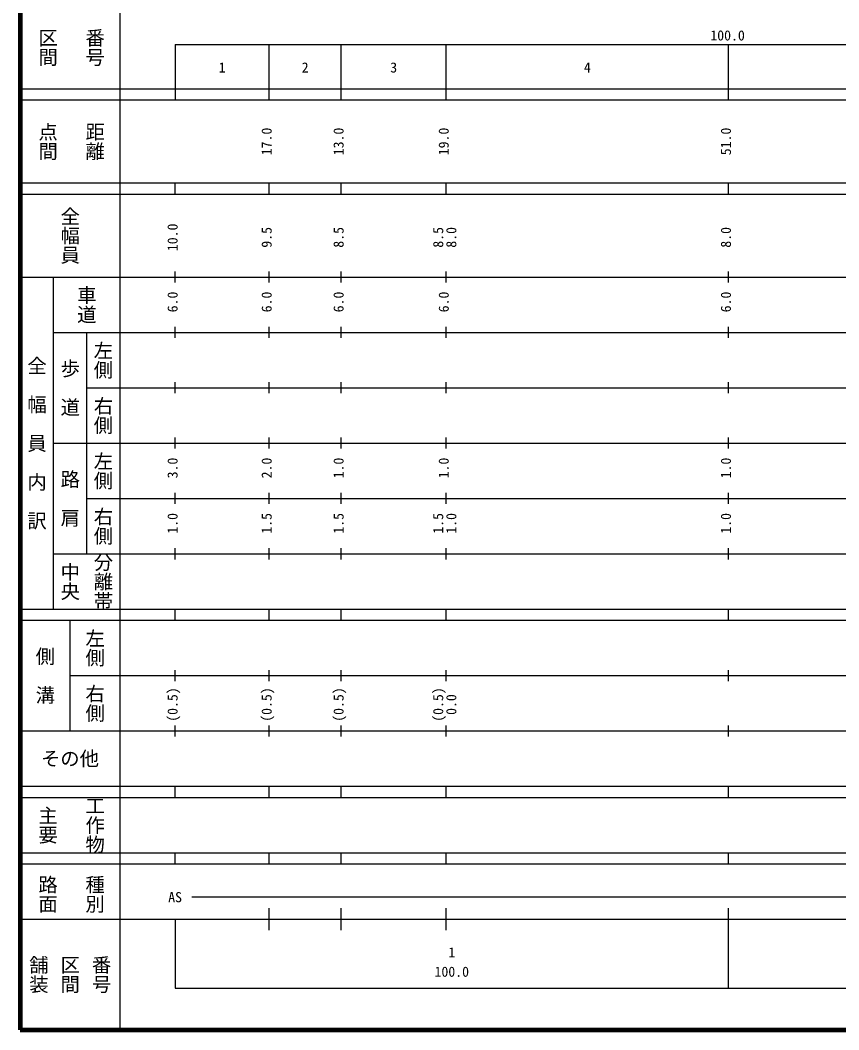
# Model space of a CAD drawing. Units: millimetres at full size, sheet at 1:1000; details may follow other scales. Extents: x 40000 to 680000, y 20000 to 380000.
# Drawn here: x 40000 to 187948, y 20000 to 202409 of the extents above; entities that cross this region are included whole.
import ezdxf
from ezdxf.enums import TextEntityAlignment as Align

# ---------------------------------------------------------------- set-up
doc = ezdxf.new("R2010")
doc.units = ezdxf.units.MM
doc.header["$LTSCALE"] = 1000
doc.layers.add('M-TTL', color=2, linetype='Continuous', lineweight=140)
doc.layers.add('M-TTL-BAND', color=7, linetype='Continuous', lineweight=25)
doc.styles.add('@ＭＳ ゴシック', font='')
doc.styles.add('ＭＳ ゴシック', font='')
doc.styles.get('@ＭＳ ゴシック').set_extended_font_data('@MS Gothic')
doc.styles.get('ＭＳ ゴシック').set_extended_font_data('MS Gothic')

msp = doc.modelspace()

# ---------------------------------------------------------------- linework, layer by layer
at = {"layer": 'M-TTL'}
for p, q in [((40000, 380000), (40000, 20000)), ((40000, 20000), (680000, 20000))]:
    msp.add_line(p, q, dxfattribs=at)
at = {"layer": 'M-TTL-BAND'}
for p, q in [((58000, 370000), (58000, 20000)), ((68000, 198000), (579000, 198000)), ((68000, 198000), (68000, 188000)), ((85000, 188000), (85000, 198000)), ((98000, 188000), (98000, 198000)), ((117000, 188000), (117000, 198000)), ((168000, 188000), (168000, 198000)), ((40000, 190000), (579000, 190000)), ((40000, 188000), (579000, 188000)), ((40000, 173000), (579000, 173000)), ((68000, 171000), (68000, 173000)), ((85000, 171000), (85000, 173000)), ((98000, 171000), (98000, 173000)), ((117000, 171000), (117000, 173000)), ((168000, 171000), (168000, 173000)), ((40000, 171000), (579000, 171000)), ((68000, 155000), (68000, 157000)), ((85000, 155000), (85000, 157000)), ((98000, 155000), (98000, 157000)), ((117000, 155000), (117000, 157000)), ((168000, 155000), (168000, 157000)), ((40000, 156000), (579000, 156000)), ((46000, 96000), (46000, 156000)), ((46000, 146000), (579000, 146000)), ((52000, 146000), (52000, 106000)), ((68000, 145000), (68000, 147000)), ((85000, 145000), (85000, 147000)), ((98000, 145000), (98000, 147000)), ((117000, 145000), (117000, 147000)), ((168000, 145000), (168000, 147000)), ((68000, 135000), (68000, 137000)), ((85000, 135000), (85000, 137000)), ((98000, 135000), (98000, 137000)), ((117000, 135000), (117000, 137000)), ((168000, 135000), (168000, 137000)), ((52000, 136000), (579000, 136000)), ((46000, 126000), (579000, 126000)), ((68000, 125000), (68000, 127000)), ((85000, 125000), (85000, 127000)), ((98000, 125000), (98000, 127000)), ((117000, 125000), (117000, 127000)), ((168000, 125000), (168000, 127000)), ((68000, 115000), (68000, 117000)), ((85000, 115000), (85000, 117000)), ((98000, 115000), (98000, 117000)), ((117000, 115000), (117000, 117000)), ((168000, 115000), (168000, 117000)), ((52000, 116000), (579000, 116000)), ((46000, 106000), (579000, 106000)), ((68000, 105000), (68000, 107000)), ((85000, 105000), (85000, 107000)), ((98000, 105000), (98000, 107000)), ((117000, 105000), (117000, 107000)), ((168000, 105000), (168000, 107000)), ((40000, 96000), (579000, 96000)), ((68000, 94000), (68000, 96000)), ((85000, 94000), (85000, 96000)), ((98000, 94000), (98000, 96000)), ((117000, 94000), (117000, 96000)), ((168000, 94000), (168000, 96000)), ((40000, 94000), (579000, 94000)), ((49000, 94000), (49000, 74000)), ((49000, 84000), (579000, 84000)), ((68000, 83000), (68000, 85000)), ((85000, 83000), (85000, 85000)), ((98000, 83000), (98000, 85000)), ((117000, 83000), (117000, 85000)), ((168000, 83000), (168000, 85000)), ((68000, 73000), (68000, 75000)), ((85000, 73000), (85000, 75000)), ((98000, 73000), (98000, 75000)), ((117000, 73000), (117000, 75000)), ((168000, 73000), (168000, 75000)), ((40000, 74000), (579000, 74000)), ((40000, 64000), (579000, 64000)), ((68000, 62000), (68000, 64000)), ((85000, 62000), (85000, 64000)), ((98000, 62000), (98000, 64000)), ((117000, 62000), (117000, 64000)), ((168000, 62000), (168000, 64000)), ((40000, 62000), (579000, 62000)), ((40000, 52000), (579000, 52000)), ((68000, 50000), (68000, 52000)), ((85000, 50000), (85000, 52000)), ((98000, 50000), (98000, 52000)), ((117000, 50000), (117000, 52000)), ((168000, 50000), (168000, 52000)), ((40000, 50000), (579000, 50000)), ((71000, 44000), (447000, 44000)), ((85000, 38000), (85000, 42000)), ((98000, 38000), (98000, 42000)), ((117000, 38000), (117000, 42000)), ((168000, 27500), (168000, 42000)), ((40000, 40000), (579000, 40000)), ((68000, 40000), (68000, 27500)), ((68000, 27500), (579000, 27500))]:
    msp.add_line(p, q, dxfattribs=at)

# ---------------------------------------------------------------- texts
at = {"layer": 'M-TTL-BAND', "style": '@ＭＳ ゴシック'}
for s, p in [('番号', (53500, 197500)), ('区間', (45000, 197500)), ('点間', (45000, 180500)), ('距離', (53500, 180500)), ('全幅員', (49000, 163500)), ('車道', (52000, 151000)), ('左側', (55000, 141000)), ('全\u3000幅\u3000員\u3000内\u3000訳', (43000, 126000)), ('歩\u3000道', (49000, 136000)), ('右側', (55000, 131000)), ('左側', (55000, 121000)), ('路\u3000肩', (49000, 116000)), ('右側', (55000, 111000)), ('分離帯', (55000, 101000)), ('中央', (49000, 101000)), ('左側', (53500, 89000)), ('側\u3000溝', (44500, 84000)), ('右側', (53500, 79000)), ('主要', (45000, 57000)), ('工作物', (53500, 57000)), ('路面', (45000, 44500)), ('種別', (53500, 44500)), ('舗装', (43333, 30000)), ('区間', (49000, 30000)), ('番号', (54667, 30000))]:
    msp.add_text(s, height=2566, rotation=270, dxfattribs=at).set_placement(p, align=Align.MIDDLE_CENTER)
at = {"layer": 'M-TTL-BAND', "style": 'ＭＳ ゴシック'}
for s, p in [('100.0', (167844, 198195)), ('1', (76500, 192405)), ('2', (91500, 192405)), ('3', (107500, 192405)), ('4', (142500, 192405)), ('AS', (68000, 42500)), ('1', (118000, 32523)), ('100.0', (118000, 29033))]:
    msp.add_text(s, height=1833, dxfattribs=at).set_placement(p, align=Align.BOTTOM_CENTER)
for s, p in [('17.0', (86000, 180500)), ('13.0', (99000, 180500)), ('19.0', (118000, 180500)), ('51.0', (169000, 180500)), ('10.0', (69000, 163174)), ('9.5', (86000, 163174)), ('8.5', (99000, 163174)), ('8.5', (117000, 163174)), ('8.0', (119370, 163174)), ('8.0', (169000, 163174)), ('6.0', (69000, 151500)), ('6.0', (86000, 151500)), ('6.0', (99000, 151500)), ('6.0', (118000, 151500)), ('6.0', (169000, 151500)), ('3.0', (69000, 121500)), ('2.0', (86000, 121500)), ('1.0', (99000, 121500)), ('1.0', (118000, 121500)), ('1.0', (169000, 121500)), ('1.0', (69000, 111500)), ('1.5', (86000, 111500)), ('1.5', (99000, 111500)), ('1.5', (117000, 111500)), ('1.0', (119370, 111500)), ('1.0', (169000, 111500)), ('(0.5)', (69000, 78764)), ('(0.5)', (86000, 78764)), ('(0.5)', (99000, 78764)), ('(0.5)', (117000, 78764)), ('0.0', (119370, 78764))]:
    msp.add_text(s, height=1833, rotation=90, dxfattribs=at).set_placement(p, align=Align.BOTTOM_CENTER)
msp.add_text('その他', height=2566, dxfattribs=at).set_placement((49000, 69000), align=Align.MIDDLE_CENTER)

doc.saveas('drawing.dxf')
